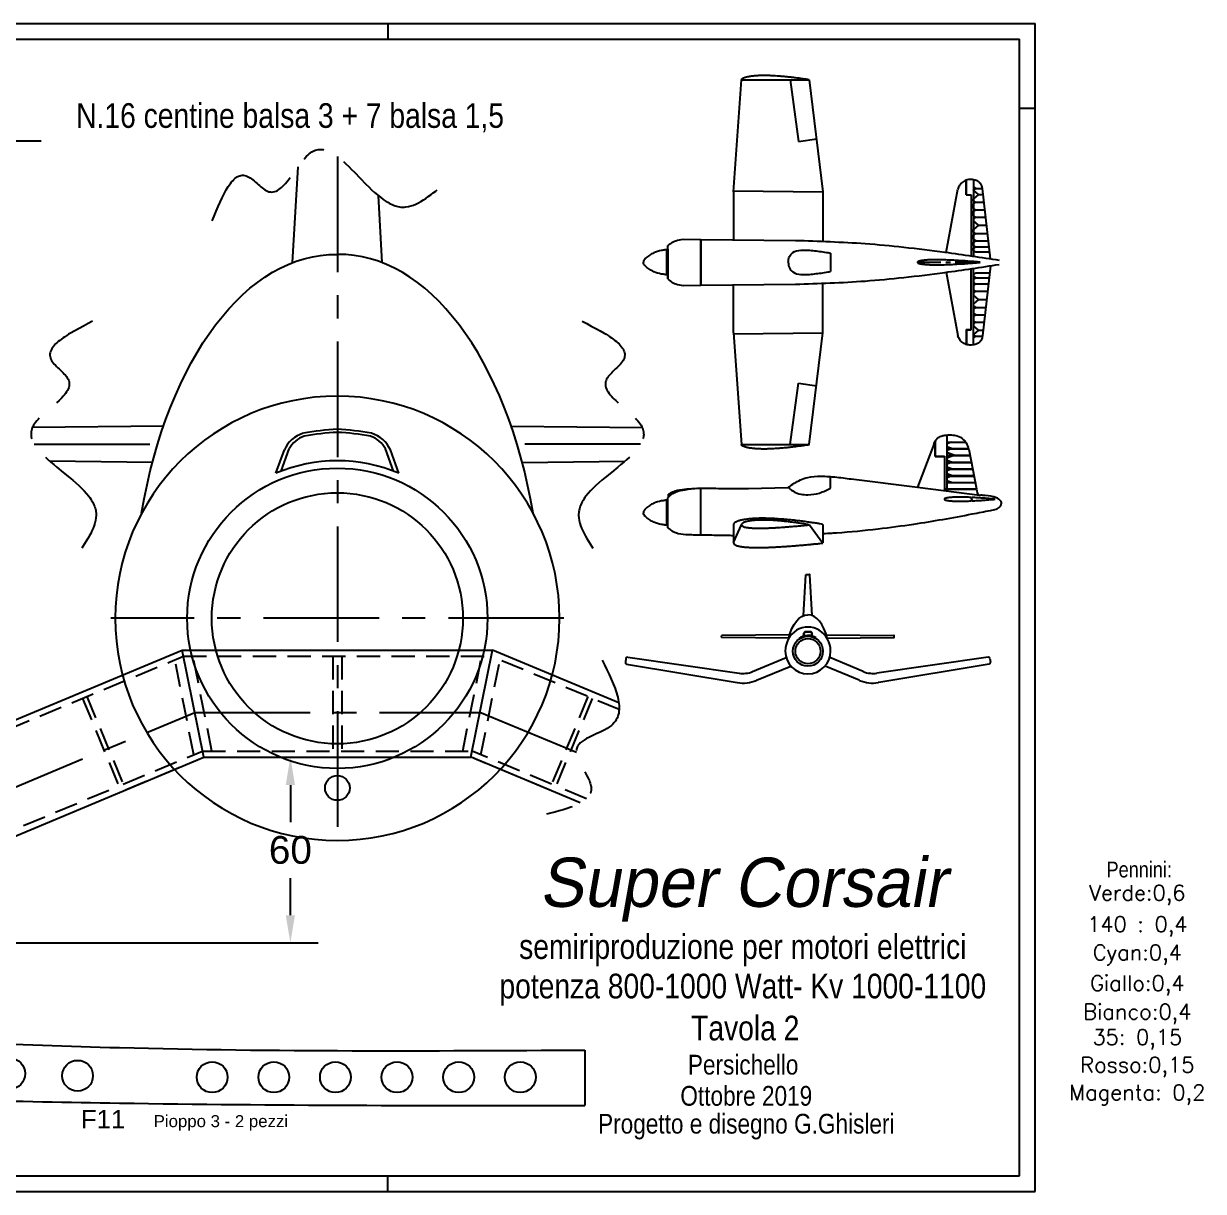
# Model space of a CAD drawing. Header units: millimetres. Extents: x 0 to 7380, y 0 to 3834.
# Drawn here: x 717.7 to 1100.6, y 962.4 to 1341.4 of the extents above; entities that cross this region are included whole.
import ezdxf
from ezdxf.enums import TextEntityAlignment as Align

# ---------------------------------------------------------------- set-up
doc = ezdxf.new("R2010")
doc.units = ezdxf.units.MM
doc.header["$LTSCALE"] = 30
doc.linetypes.add('CENTRO', pattern=[2, 1.25, -0.25, 0.25, -0.25])
doc.linetypes.add('NASCOSTA', pattern=[0.375, 0.25, -0.125])
doc.layers.get('0').update_dxf_attribs({"color": 2})
for name, color, linetype in [('1', 1, 'CENTRO'), ('2', 3, 'Continuous'), ('3', 4, 'Continuous'), ('n', 6, 'NASCOSTA'), ('quote', 140, 'Continuous')]:
    doc.layers.add(name, color=color, linetype=linetype)
doc.styles.add('1', font='ARIALN.TTF')
doc.styles.add('SIMPLEX', font='simplex.shx')
doc.styles.get("Standard").update_dxf_attribs({"font": 'arial.ttf'})
doc.styles.add('style1', font='framd.ttf', dxfattribs={"width": 0.5, "oblique": 10})
doc.dimstyles.get("Standard").update_dxf_attribs({"dimscale": 30, "dimtxt": 0.13, "dimasz": 0.18, "dimexe": 0.18, "dimexo": 0.0625, "dimgap": 0.09, "dimtad": 0, "dimtih": 1, "dimtoh": 1, "dimdec": 0, "dimzin": 0, "dimdsep": 46, "dimtxsty": 'Standard', "dimcen": 0.09, "dimadec": 0, "dimazin": 0, "dimtfac": 1, "dimtdec": 0, "dimtofl": 0, "dimtmove": 0, "dimatfit": 3, "dimfxl": 1, "dimtolj": 1, "dimtzin": 0, "dimarcsym": 0})

# ---------------------------------------------------------------- blocks, each defined once
blk = doc.blocks.new('NA08')
at = {"layer": '1'}
blk.add_line((0, 0), (100, 0), dxfattribs=at)
at = {"layer": '2'}
blk.add_lwpolyline([(100, 0, 0.002235), (93.4, 0.7, 0.004427), (90, 1, 0.00004), (80.3, 1.7, 0.001491), (80, 1.8, 0.000747), (74.3, 2.2, 0.001007), (70, 2.4, 0.001233), (65.5, 2.7, 0.001027), (60, 3, 0.001715), (55.7, 3.3, 0.001285), (50, 3.5, 0.002458), (45.3, 3.7, 0.002185), (40, 3.9, 0.003062), (34.5, 4, 0.003675), (30, 4, 0.001575), (27.2, 4, 0.001929), (25, 4, 0.002569), (22.6, 3.9, 0.002425), (20, 3.8, 0.004563), (17.8, 3.7, 0.003498), (15, 3.6, 0.004959), (12.3, 3.3, 0.006032), (10, 3.1, 0.003852), (8.8, 3, 0.00365), (7.5, 2.8, 0.007107), (6.9, 2.7, 0.002045), (5, 2.4, 0.017089), (4.4, 2.2, 0.005726), (2.5, 1.7, 0.084771), (0.4, 0.8, 0.245448), (0, 0, 0.245448), (0.4, -0.8, 0.084771), (2.5, -1.7, 0.005726), (4.4, -2.2, 0.017089), (5, -2.4, 0.002045), (6.9, -2.7, 0.007107), (7.5, -2.8, 0.00365), (8.8, -3, 0.003852), (10, -3.1, 0.006032), (12.3, -3.3, 0.004959), (15, -3.6, 0.003498), (17.8, -3.7, 0.004563), (20, -3.8, 0.002425), (22.6, -3.9, 0.002569), (25, -4, 0.001929), (27.2, -4, 0.001575), (30, -4, 0.003675), (34.5, -4, 0.003062), (40, -3.9, 0.002185), (45.3, -3.7, 0.002458), (50, -3.5, 0.001285), (55.7, -3.3, 0.001715), (60, -3, 0.001027), (65.5, -2.7, 0.001233), (70, -2.4, 0.001007), (74.3, -2.2, 0.000747), (80, -1.8, 0.001491), (80.3, -1.7, 0.00004), (90, -1, 0.004427), (93.4, -0.7, 0.002235), (100, 0)], format="xyb", dxfattribs=at)

msp = doc.modelspace()

# ---------------------------------------------------------------- linework, layer by layer
for p, q in [((804.31, 1094.31), (804.31, 1082.28)), ((804.31, 1052.06), (804.31, 1064.09)), ((611.38, 1043.06), (813.31, 1043.06))]:
    msp.add_line(p, q)
for points in [[(802.81, 1094.31), (805.81, 1094.31), (804.31, 1103.31)], [(802.81, 1052.06), (805.81, 1052.06), (804.31, 1043.06)]]:
    msp.add_solid(points)
at = {"layer": '1'}
for p, q in [((723.49, 1303.22), (444.49, 1303.22)), ((819.56, 1298.24), (819.56, 1074.89)), ((721.21, 1204.89), (761.22, 1204.89)), ((917.91, 1204.89), (877.9, 1204.89)), ((893.08, 1148.41), (746.04, 1148.41)), ((646.9, 1065.29), (773.28, 1117.9)), ((773.28, 1117.9), (865.84, 1117.9)), ((897.19, 1104.85), (865.84, 1117.9))]:
    msp.add_line(p, q, dxfattribs=at)
for points, knots in [([(778.95, 1277.41), (782.32, 1285.72), (787.25, 1297.9), (800.6, 1280.22), (813.98, 1317.41), (834.39, 1273.41), (848.81, 1284.92), (853.12, 1288.36)], [0, 0, 0, 0, 18.417211, 26.979213, 45.993314, 79.966479, 94.433858, 94.433858, 94.433858, 94.433858]), ([(740.14, 1244.81), (732.17, 1240.72), (720.48, 1234.72), (739.28, 1223), (703.42, 1206.36), (749.07, 1189.95), (738.89, 1174.56), (735.85, 1169.96)], [0, 0, 0, 0, 18.417211, 26.979213, 45.993314, 79.966479, 94.433858, 94.433858, 94.433858, 94.433858]), ([(898.98, 1244.81), (906.96, 1240.72), (918.64, 1234.72), (899.84, 1223), (935.7, 1206.36), (890.05, 1189.95), (900.23, 1174.56), (903.27, 1169.96)], [0, 0, 0, 0, 18.417211, 26.979213, 45.993314, 79.966479, 94.433858, 94.433858, 94.433858, 94.433858]), ([(905.51, 1134.84), (909.64, 1126.48), (916.38, 1112.84), (891.03, 1108.38), (908.29, 1090.22), (894.8, 1086.74), (887.37, 1084.83)], [0, 0, 0, 0, 21.373493, 34.868295, 48.602888, 65.481587, 65.481587, 65.481587, 65.481587])]:
    msp.add_open_spline(points, degree=3, knots=knots, dxfattribs=at)
at = {"layer": '2'}
for p, q in [((205.95, 1341.41), (1045.95, 1341.41)), ((835.95, 1341.41), (835.95, 1336.41)), ((1045.95, 962.43), (1045.95, 1341.41)), ((210.95, 1336.41), (1040.95, 1336.41)), ((1040.95, 967.43), (1040.95, 1336.41)), ((948.11, 1286.81), (950.65, 1323.13)), ((972.65, 1323.13), (977.11, 1286.81)), ((1040.95, 1313.97), (1045.95, 1313.97)), ((805.01, 1263.84), (806.79, 1294.91)), ((948.11, 1286.81), (948.11, 1271.27)), ((977.11, 1286.85), (977.11, 1286.77)), ((977.11, 1286.81), (977.11, 1270.53)), ((1017.08, 1267.18), (1020.89, 1287.71)), ((1031.45, 1265.09), (1028.88, 1287.85)), ((834.11, 1263.84), (832.86, 1285.58)), ((931.78, 1271.43), (937.41, 1271.38)), ((937.51, 1271.38), (968.24, 1271.07)), ((926.46, 1259.88), (926.46, 1268.03)), ((926.83, 1258.55), (926.83, 1269.35)), ((926.83, 1268.18), (926.83, 1258.59)), ((1017.08, 1260.72), (1020.89, 1240.19)), ((1031.45, 1262.81), (1028.88, 1240.05)), ((931.78, 1256.47), (937.41, 1256.53)), ((937.51, 1256.53), (968.24, 1256.83)), ((948.11, 1241.09), (948.11, 1256.63)), ((977.11, 1241.09), (977.11, 1257.38)), ((948.11, 1241.09), (950.65, 1204.77)), ((972.65, 1204.77), (977.11, 1241.09)), ((977.11, 1241.06), (977.11, 1241.13)), ((763.16, 1210.81), (720.59, 1210.3)), ((875.96, 1210.81), (918.53, 1210.3)), ((1013.18, 1205.09), (1007.79, 1190.94)), ((1013.18, 1205.09), (1007.79, 1190.94)), ((1024.43, 1203.35), (1026.96, 1190.38)), ((759.59, 1199.01), (726.23, 1199.41)), ((879.53, 1199.01), (912.89, 1199.41)), ((952.99, 1190.51), (965.76, 1190.84)), ((986.32, 1193.63), (1007.79, 1190.94)), ((926.83, 1177.81), (926.83, 1187.55)), ((927.06, 1187.76), (927.06, 1188.68)), ((945.03, 1190.54), (952.99, 1190.51)), ((1026.98, 1190.28), (1027.08, 1189.75)), ((1028.04, 1188.41), (1028.37, 1188.37)), ((926.46, 1178.61), (926.46, 1186.76)), ((951, 1179.29), (950.81, 1179.12)), ((948.14, 1179), (948.14, 1173)), ((948.14, 1173), (950.65, 1178.74)), ((972.76, 1178.75), (977.13, 1172.82)), ((977.13, 1178.89), (977.13, 1172.89)), ((980.77, 1176.13), (980.9, 1176.14)), ((970.86, 1149.3), (971.62, 1162.57)), ((971.72, 1162.66), (972.8, 1162.66)), ((973.67, 1149.3), (972.9, 1162.57)), ((944.26, 1142.29), (944.26, 1142.74)), ((966.35, 1143.1), (944.36, 1142.84)), ((966.05, 1141.93), (944.36, 1142.19)), ((978.18, 1143.1), (1000.16, 1142.84)), ((978.48, 1141.93), (1000.16, 1142.19)), ((1000.26, 1142.29), (1000.26, 1142.74)), ((639.14, 1083.92), (769.25, 1138.08)), ((769.25, 1138.08), (869.87, 1138.08)), ((910.88, 1121.01), (869.87, 1138.08)), ((913.21, 1135.37), (913.02, 1134.14)), ((913.43, 1133.56), (949.25, 1127.56)), ((913.78, 1135.79), (949.9, 1130.6)), ((954.32, 1131.11), (965.21, 1135.65)), ((990.21, 1131.11), (979.31, 1135.65)), ((1030.75, 1135.79), (994.62, 1130.6)), ((1031.1, 1133.56), (995.27, 1127.56)), ((1031.31, 1135.37), (1031.51, 1134.14)), ((952.12, 1130.56), (952.14, 1130.56)), ((955.62, 1128.32), (966.7, 1132.93)), ((988.91, 1128.32), (977.83, 1132.93)), ((992.4, 1130.56), (992.38, 1130.56)), ((949.25, 1127.56), (949.43, 1127.53)), ((955.48, 1128.24), (955.62, 1128.32)), ((989.04, 1128.24), (988.91, 1128.32)), ((995.27, 1127.56), (995.1, 1127.53)), ((652.55, 1051.6), (776.2, 1103.31)), ((776.2, 1103.31), (862.92, 1103.31)), ((898.4, 1088.48), (862.93, 1103.31)), ((210.95, 967.43), (1040.95, 967.43)), ((835.95, 962.43), (835.95, 967.43)), ((205.95, 962.43), (1045.95, 962.43))]:
    msp.add_line(p, q, dxfattribs=at)
for points in [[(972.65, 1323.18, 0.000033), (971.7, 1323.33, 0.000816), (971.65, 1323.33, 0.00288), (970.68, 1323.48, 0.002044), (969.3, 1323.67, 0.002678), (968.24, 1323.81, 0.002214), (966.95, 1323.96, 0.002633), (965.84, 1324.08, 0.002318), (964.59, 1324.21, 0.003302), (963.57, 1324.29, 0.002497), (962.23, 1324.4, 0.004415), (961.11, 1324.47, 0.003966), (959.87, 1324.52, 0.005984), (958.57, 1324.56, 0.007277), (957.5, 1324.56, 0.00312), (956.83, 1324.54, 0.004146), (956.32, 1324.52, 0.004387), (955.75, 1324.49, 0.004037), (955.14, 1324.45, 0.006955), (954.6, 1324.4, 0.005955), (953.97, 1324.32, 0.008721), (953.33, 1324.23, 0.010304), (952.8, 1324.13, 0.005717), (952.5, 1324.07, 0.005901), (952.22, 1324, 0.010251), (951.98, 1323.93, 0.007575), (951.65, 1323.82, 0.019912), (951.43, 1323.74, 0.012797), (951.09, 1323.58, 0.028422), (951.03, 1323.55, 0.011621), (950.83, 1323.42, 0.105656), (950.68, 1323.25, 0.148129), (950.65, 1323.14, 0.014991), (950.65, 1323.13, 0.104517)], [(972.65, 1204.73, -0.000033), (971.7, 1204.58, -0.000816), (971.65, 1204.57, -0.00288), (970.68, 1204.42, -0.002044), (969.3, 1204.23, -0.002678), (968.24, 1204.1, -0.002214), (966.95, 1203.94, -0.002633), (965.84, 1203.82, -0.002318), (964.59, 1203.7, -0.003302), (963.57, 1203.61, -0.002497), (962.23, 1203.51, -0.004415), (961.11, 1203.44, -0.003966), (959.87, 1203.38, -0.005984), (958.57, 1203.35, -0.007277), (957.5, 1203.35, -0.00312), (956.83, 1203.36, -0.004146), (956.32, 1203.38, -0.004387), (955.75, 1203.41, -0.004037), (955.14, 1203.45, -0.006955), (954.6, 1203.5, -0.005955), (953.97, 1203.58, -0.008721), (953.33, 1203.67, -0.010304), (952.8, 1203.77, -0.005717), (952.5, 1203.84, -0.005901), (952.22, 1203.91, -0.010251), (951.98, 1203.98, -0.007575), (951.65, 1204.08, -0.019912), (951.43, 1204.16, -0.012797), (951.09, 1204.32, -0.028422), (951.03, 1204.36, -0.011621), (950.83, 1204.48, -0.105656), (950.68, 1204.66, -0.148129), (950.65, 1204.76, -0.014991), (950.65, 1204.77, -0.104517)], [(950.87, 1178.39, 0.077751), (951.71, 1178.04, 0.006808), (952.03, 1177.96, 0.009692), (952.26, 1177.92, 0.004979), (952.54, 1177.87, 0.005242), (952.81, 1177.83, 0.008353), (953.33, 1177.77, 0.007483), (953.91, 1177.73, 0.004332), (954.52, 1177.69, 0.005367), (955.01, 1177.67, 0.002554), (955.62, 1177.66, 0.003275), (956.1, 1177.65, 0.002361), (956.59, 1177.65, 0.001936), (957.19, 1177.65, 0.003781), (958.19, 1177.67, 0.003201), (959.37, 1177.71, 0.002302), (960.56, 1177.76, 0.002685), (961.57, 1177.82, 0.001402), (962.83, 1177.89, 0.001898), (963.76, 1177.96, 0.000971), (965, 1178.05, 0.001254), (965.96, 1178.13, 0.000832), (967.2, 1178.23, 0.001081), (968.16, 1178.31, 0.000819), (969.47, 1178.43, 0.001203), (970.37, 1178.52, 0.000375), (970.39, 1178.52, 0.000016), (972.76, 1178.75, 0.000006)], [(948.14, 1173, 0.073663), (948.13, 1172.86, 0.145895), (948.23, 1172.59, 0.104517), (948.52, 1172.33, 0.011202), (948.78, 1172.18, 0.028124), (948.89, 1172.13, 0.012161), (949.34, 1171.98, 0.019309), (949.63, 1171.89, 0.006808), (950.05, 1171.8, 0.009692), (950.36, 1171.74, 0.004979), (950.73, 1171.68, 0.005242), (951.08, 1171.63, 0.008353), (951.77, 1171.55, 0.007483), (952.53, 1171.48, 0.004332), (953.33, 1171.44, 0.005367), (953.97, 1171.41, 0.002554), (954.78, 1171.39, 0.003275), (955.41, 1171.38, 0.002361), (956.06, 1171.38, 0.001936), (956.85, 1171.39, 0.003781), (958.17, 1171.41, 0.003201), (959.73, 1171.46, 0.002302), (961.29, 1171.53, 0.002685), (962.62, 1171.6, 0.001402), (964.29, 1171.71, 0.001898), (965.52, 1171.79, 0.000971), (967.15, 1171.91, 0.001254), (968.41, 1172.01, 0.000832), (970.05, 1172.15, 0.001081), (971.31, 1172.26, 0.000819), (973.04, 1172.41, 0.001203), (974.22, 1172.53, 0.000375), (974.25, 1172.53, 0.000007), (975.67, 1172.67, 0.001175), (976.16, 1172.72, 0.000592), (977.13, 1172.82)]]:
    msp.add_lwpolyline(points, format="xyb", dxfattribs=at)
for centre, radius, start, end in [((819.56, 1148.41), 72.09, 90, 270), ((819.56, 1148.41), 72.09, 270, 90), ((1021.49, 1202.78), 3, 11.023, 21.6632), ((1028.17, 1189.4), 1, 191.023, 262.8698), ((951.11, 1178.78), 0.46, 131.3539, 238.56), ((971.72, 1162.56), 0.1, 90, 176.7164), ((972.8, 1162.56), 0.1, 3.2836, 90), ((944.36, 1142.74), 0.1, 90.6847, 180), ((944.36, 1142.29), 0.1, 180, 269.3153), ((1000.16, 1142.74), 0.1, 0, 89.3153), ((1000.16, 1142.29), 0.1, 270.6847, 0), ((972.26, 1137.74), 7.35, 180, 0), ((913.51, 1134.06), 0.5, 171.0281, 260.4873), ((913.71, 1135.29), 0.5, 81.8189, 171.0281), ((1030.82, 1135.29), 0.5, 8.9719, 98.1811), ((1031.01, 1134.06), 0.5, 279.5127, 8.9719), ((951.15, 1138.66), 8.16, 261.189, 276.8402), ((951.24, 1138.67), 8.16, 276.3636, 292.1757), ((993.29, 1138.67), 8.16, 247.8243, 263.6364), ((993.37, 1138.66), 8.16, 263.1598, 278.811), ((951.15, 1138.66), 11.26, 261.189, 276.8402), ((951.24, 1138.67), 11.26, 276.3636, 292.1757), ((993.29, 1138.67), 11.26, 247.8243, 263.6364), ((993.37, 1138.66), 11.26, 263.1598, 278.811)]:
    msp.add_arc(centre, radius, start, end, dxfattribs=at)
at = {"layer": '2', "extrusion": (0, 0, -1)}
for centre, major_axis, start_param in [((818.81, 1148.41), (0, 118.08), 5.005452), ((972.19, 1137.74), (0, 11.81), 5.077959)]:
    msp.add_ellipse(centre, major_axis=major_axis, ratio=0.555175, start_param=start_param, end_param=6.294599, dxfattribs=at)
at = {"layer": '2'}
for centre, major_axis, ratio, start_param, end_param in [((820.31, 1148.41), (0, 118.08), 0.555175, 5.005452, 6.294599), ((972.34, 1137.74), (0, 11.81), 0.555175, 5.077959, 6.294599), ((972.26, 1137.74), (0, 7.85), 0.93703, 4.712389, 7.853982)]:
    msp.add_ellipse(centre, major_axis=major_axis, ratio=ratio, start_param=start_param, end_param=end_param, dxfattribs=at)
for points, knots in [([(1025.19, 1290.82), (1025.14, 1290.82), (1024.61, 1290.83), (1023.54, 1290.7), (1022.32, 1289.94), (1021.34, 1288.95), (1021.05, 1288.14), (1020.89, 1287.71)], [51.52129, 51.52129, 51.52129, 51.52129, 53.10905, 67.509494, 83.140369, 95.231432, 108.665486, 108.665486, 108.665486, 108.665486]), ([(1028.88, 1287.9), (1028.8, 1288.28), (1028.67, 1288.97), (1028.1, 1289.68), (1027.35, 1290.38), (1026.34, 1290.71), (1025.53, 1290.8), (1025.24, 1290.82)], [0, 0, 0, 0, 11.491589, 20.511254, 26.706525, 42.374873, 51.02067, 51.02067, 51.02067, 51.02067]), ([(926.83, 1269.35), (927.13, 1269.61), (927.89, 1270.28), (929.54, 1271.12), (930.96, 1271.35), (931.78, 1271.43)], [0, 0, 0, 0, 11.740564, 30.320937, 54.706564, 54.706564, 54.706564, 54.706564]), ([(968.24, 1271.07), (975.76, 1270.82), (987.49, 1270.43), (1003.64, 1268.92), (1018.16, 1267.1), (1028.46, 1265.56), (1034.34, 1264.64)], [0, 0, 0, 0, 225.689961, 352.087188, 486.2435, 664.714477, 664.714477, 664.714477, 664.714477]), ([(926.46, 1268.03), (926.26, 1268), (926.06, 1267.97), (925.86, 1267.94), (925.86, 1267.94), (925.86, 1267.94), (925.86, 1267.94), (925.46, 1267.89), (924.21, 1267.7), (922.61, 1267.26), (920.81, 1266.29), (919.88, 1265.58), (919.1, 1264.79), (918.86, 1264.14), (918.86, 1263.99), (918.86, 1263.95)], [-3.743697, -3.743697, -3.743697, -3.743697, 2.313029, 2.313029, 2.313029, 2.314144, 2.314144, 2.314144, 14.440064, 40.381472, 54.771427, 70.07104, 79.857215, 85.066581, 86.839525, 86.839525, 86.839525, 86.839525]), ([(926.46, 1259.88), (926.26, 1259.91), (926.06, 1259.93), (925.86, 1259.96), (925.86, 1259.96), (925.86, 1259.96), (925.86, 1259.96), (925.46, 1260.02), (924.21, 1260.2), (922.61, 1260.65), (920.81, 1261.62), (919.88, 1262.32), (919.1, 1263.11), (918.86, 1263.77), (918.86, 1263.91), (918.86, 1263.95)], [-3.743697, -3.743697, -3.743697, -3.743697, 2.313029, 2.313029, 2.313029, 2.314144, 2.314144, 2.314144, 14.440064, 40.381472, 54.771427, 70.07104, 79.857215, 85.066581, 86.839525, 86.839525, 86.839525, 86.839525]), ([(968.24, 1256.83), (975.76, 1257.08), (987.49, 1257.48), (1003.64, 1258.99), (1018.16, 1260.8), (1028.46, 1262.35), (1034.34, 1263.26)], [0, 0, 0, 0, 225.689961, 352.087188, 486.2435, 664.714477, 664.714477, 664.714477, 664.714477]), ([(926.83, 1258.55), (927.13, 1258.29), (927.89, 1257.62), (929.54, 1256.78), (930.96, 1256.55), (931.78, 1256.47)], [0, 0, 0, 0, 11.740564, 30.320937, 54.706564, 54.706564, 54.706564, 54.706564]), ([(1025.19, 1237.09), (1025.14, 1237.08), (1024.61, 1237.07), (1023.54, 1237.21), (1022.32, 1237.96), (1021.34, 1238.96), (1021.05, 1239.77), (1020.89, 1240.19)], [51.52129, 51.52129, 51.52129, 51.52129, 53.10905, 67.509494, 83.140369, 95.231432, 108.665486, 108.665486, 108.665486, 108.665486]), ([(1028.88, 1240), (1028.8, 1239.62), (1028.67, 1238.94), (1028.1, 1238.22), (1027.35, 1237.52), (1026.34, 1237.2), (1025.53, 1237.1), (1025.24, 1237.09)], [0, 0, 0, 0, 11.491589, 20.511254, 26.706525, 42.374873, 51.02067, 51.02067, 51.02067, 51.02067]), ([(1013.67, 1206.07), (1013.85, 1206.35), (1014.38, 1206.96), (1015.42, 1207.61), (1016.98, 1207.92), (1018.74, 1207.96), (1020.88, 1207.77), (1022.4, 1206.82), (1023.6, 1205.5), (1024.01, 1204.55), (1024.27, 1203.88)], [10.927822, 10.927822, 10.927822, 10.927822, 21.095945, 34.65951, 46.85578, 68.174074, 87.581283, 110.364351, 119.75719, 141.011726, 141.011726, 141.011726, 141.011726]), ([(965.88, 1190.84), (966.53, 1191.34), (967.8, 1192.3), (969.81, 1193.36), (972.69, 1194.48), (975.86, 1194.53), (978.79, 1194.48), (982.11, 1194.19), (984.54, 1193.87), (986.32, 1193.63)], [0, 0, 0, 0, 24.073496, 47.126195, 72.441968, 114.640028, 140.930381, 160.575174, 214.414401, 214.414401, 214.414401, 214.414401]), ([(927.06, 1188.68), (927.33, 1188.87), (928.09, 1189.43), (929.46, 1189.86), (931.4, 1190.26), (934.01, 1190.53), (936.16, 1190.62), (937.41, 1190.64)], [0, 0, 0, 0, 9.799336, 28.381968, 42.289546, 69.210561, 106.866428, 106.866428, 106.866428, 106.866428]), ([(1035.04, 1185.69), (1035.05, 1185.79), (1035.03, 1186.09), (1034.56, 1186.85), (1032.9, 1188.08), (1030.54, 1188.09), (1028.83, 1188.33), (1028.37, 1188.37)], [22.113602, 22.113602, 22.113602, 22.113602, 25.394028, 31.154825, 47.82234, 85.192001, 98.830594, 98.830594, 98.830594, 98.830594]), ([(926.46, 1186.76), (926.26, 1186.73), (926.06, 1186.7), (925.86, 1186.67), (925.86, 1186.67), (925.86, 1186.67), (925.86, 1186.67), (925.46, 1186.62), (924.21, 1186.44), (922.61, 1185.99), (920.81, 1185.02), (919.88, 1184.31), (919.1, 1183.52), (918.86, 1182.87), (918.86, 1182.72), (918.86, 1182.68)], [-3.743697, -3.743697, -3.743697, -3.743697, 2.313029, 2.313029, 2.313029, 2.314144, 2.314144, 2.314144, 14.440064, 40.381472, 54.771427, 70.07104, 79.857215, 85.066581, 86.839525, 86.839525, 86.839525, 86.839525]), ([(980.9, 1176.14), (981.12, 1176.16), (985.84, 1176.47), (994.42, 1177.33), (1009.09, 1179.25), (1021.24, 1181.42), (1029.53, 1183.06), (1031.54, 1183.45)], [377.181906, 377.181906, 377.181906, 377.181906, 384.010044, 518.988767, 635.738099, 827.8654, 889.211836, 889.211836, 889.211836, 889.211836]), ([(1031.54, 1183.45), (1032.13, 1183.55), (1032.87, 1183.68), (1033.79, 1183.98), (1034.29, 1184.31), (1034.69, 1184.75), (1034.95, 1185.22), (1035.01, 1185.52), (1035.04, 1185.69)], [0, 0, 0, 0, 1.804076, 2.234108, 2.896277, 3.572197, 4.002835, 4.493086, 4.493086, 4.493086, 4.493086]), ([(926.46, 1178.61), (926.26, 1178.64), (926.06, 1178.66), (925.86, 1178.69), (925.86, 1178.69), (925.86, 1178.69), (925.86, 1178.69), (925.46, 1178.75), (924.21, 1178.93), (922.61, 1179.38), (920.81, 1180.35), (919.88, 1181.05), (919.1, 1181.85), (918.86, 1182.5), (918.86, 1182.64), (918.86, 1182.68)], [-3.743697, -3.743697, -3.743697, -3.743697, 2.313029, 2.313029, 2.313029, 2.314144, 2.314144, 2.314144, 14.440064, 40.381472, 54.771427, 70.07104, 79.857215, 85.066581, 86.839525, 86.839525, 86.839525, 86.839525]), ([(926.83, 1177.81), (927.13, 1177.55), (927.89, 1176.88), (929.8, 1175.91), (933.14, 1175.58), (935.82, 1175.5), (937.41, 1175.48)], [0, 0, 0, 0, 11.740564, 30.320937, 63.166437, 111.080049, 111.080049, 111.080049, 111.080049])]:
    msp.add_open_spline(points, degree=3, knots=knots, dxfattribs=at)
for points in [[(1013.18, 1205.09), (1013.3, 1205.37), (1013.42, 1205.65), (1013.57, 1205.91)], [(937.51, 1190.64), (937.61, 1190.64), (937.71, 1190.64), (937.81, 1190.65)], [(937.91, 1190.65), (940.29, 1190.68), (942.66, 1190.61), (945.03, 1190.54)], [(937.51, 1175.47), (939.41, 1175.45), (941.3, 1175.46), (943.2, 1175.43)], [(943.2, 1175.43), (944.83, 1175.4), (946.47, 1175.35), (948.11, 1175.33)], [(977.13, 1175.93), (978.1, 1175.97), (979.07, 1176.03), (980.03, 1176.09)], [(980.16, 1176.09), (980.36, 1176.11), (980.56, 1176.12), (980.77, 1176.13)]]:
    msp.add_open_spline(points, degree=3, dxfattribs=at)
at = {"layer": '3'}
for p, q in [((950.65, 1323.13), (972.65, 1323.13)), ((966.54, 1323.13), (969.23, 1303.2)), ((969.23, 1303.2), (975.14, 1303.99)), ((1023.62, 1285.79), (1023.62, 1290.61)), ((1023.72, 1285.89), (1023.72, 1290.61)), ((1025.99, 1290.73), (1025.99, 1265.91)), ((1025.99, 1290.73), (1025.99, 1265.91)), ((948.11, 1287.18), (977.11, 1286.81)), ((1025.99, 1288.41), (1026.71, 1287.94)), ((1025.99, 1287.48), (1026.71, 1287.94)), ((1025.99, 1287.38), (1025.99, 1287.48)), ((1027.55, 1285.98), (1025.99, 1287.38)), ((1026.71, 1287.94), (1028.87, 1287.94)), ((1028.88, 1287.9), (1028.88, 1287.85)), ((1023.62, 1285.79), (1025.19, 1285.79)), ((1023.72, 1285.89), (1025.24, 1285.89)), ((1025.19, 1285.79), (1025.19, 1266.03)), ((1025.24, 1285.89), (1025.24, 1266.02)), ((1027.55, 1285.98), (1025.99, 1284.58)), ((1025.99, 1283.9), (1025.99, 1284.58)), ((1025.99, 1283.9), (1026.71, 1283.44)), ((1025.99, 1282.97), (1026.71, 1283.44)), ((1025.99, 1281.42), (1025.99, 1282.97)), ((1026.71, 1283.44), (1029.38, 1283.44)), ((1027.55, 1285.98), (1029.09, 1285.98)), ((1025.99, 1281.42), (1026.71, 1280.96)), ((1025.99, 1280.49), (1026.71, 1280.96)), ((1025.99, 1279.04), (1025.99, 1280.49)), ((1025.99, 1279.04), (1026.71, 1278.57)), ((1026.71, 1280.96), (1029.66, 1280.96)), ((1025.99, 1278.11), (1026.71, 1278.57)), ((1025.99, 1278.11), (1025.99, 1277.43)), ((1027.55, 1276.02), (1025.99, 1277.43)), ((1027.55, 1276.02), (1025.99, 1274.62)), ((1026.71, 1278.57), (1029.93, 1278.57)), ((1027.55, 1276.02), (1030.22, 1276.02)), ((937.41, 1271.38), (937.41, 1256.53)), ((937.51, 1271.38), (937.51, 1256.53)), ((1025.99, 1273.77), (1025.99, 1274.62)), ((1025.99, 1273.77), (1026.71, 1273.3)), ((1025.99, 1272.84), (1026.71, 1273.3)), ((1025.99, 1271.43), (1025.99, 1272.84)), ((1025.99, 1271.43), (1026.71, 1270.96)), ((1026.71, 1273.3), (1030.53, 1273.3)), ((1025.99, 1270.5), (1026.71, 1270.96)), ((1025.99, 1269.42), (1025.99, 1270.5)), ((1025.99, 1269.42), (1026.71, 1268.95)), ((1025.99, 1268.49), (1026.71, 1268.95)), ((1025.99, 1267.8), (1025.99, 1268.49)), ((1025.99, 1267.8), (1026.71, 1267.34)), ((1026.71, 1270.96), (1030.79, 1270.96)), ((1026.71, 1268.95), (1031.02, 1268.95)), ((1026.71, 1267.34), (1031.2, 1267.34)), ((979.62, 1266.92), (979.62, 1260.98)), ((1025.19, 1242.11), (1025.19, 1261.87)), ((1025.24, 1242.01), (1025.24, 1261.88)), ((1025.99, 1237.17), (1025.99, 1261.99)), ((1025.99, 1237.17), (1025.99, 1261.99)), ((1025.99, 1260.1), (1026.71, 1260.57)), ((1025.99, 1260.1), (1025.99, 1259.41)), ((1026.71, 1260.57), (1031.2, 1260.57)), ((1025.99, 1259.41), (1026.71, 1258.95)), ((1025.99, 1258.48), (1026.71, 1258.95)), ((1025.99, 1258.48), (1025.99, 1257.41)), ((1025.99, 1257.41), (1026.71, 1256.94)), ((1025.99, 1256.48), (1026.71, 1256.94)), ((1025.99, 1256.48), (1025.99, 1255.06)), ((1026.71, 1258.95), (1031.02, 1258.95)), ((1026.71, 1256.94), (1030.79, 1256.94)), ((1025.99, 1255.06), (1026.71, 1254.6)), ((1025.99, 1254.13), (1026.71, 1254.6)), ((1025.99, 1254.13), (1025.99, 1253.28)), ((1027.55, 1251.88), (1025.99, 1253.28)), ((1027.55, 1251.88), (1025.99, 1250.47)), ((1026.71, 1254.6), (1030.53, 1254.6)), ((1027.55, 1251.88), (1030.22, 1251.88)), ((1025.99, 1249.8), (1025.99, 1250.47)), ((1025.99, 1249.8), (1026.71, 1249.33)), ((1025.99, 1248.87), (1026.71, 1249.33)), ((1025.99, 1248.87), (1025.99, 1247.41)), ((1026.71, 1249.33), (1029.93, 1249.33)), ((1025.99, 1247.41), (1026.71, 1246.95)), ((1025.99, 1246.48), (1026.71, 1246.95)), ((1025.99, 1246.48), (1025.99, 1244.93)), ((1025.99, 1244.93), (1026.71, 1244.47)), ((1025.99, 1244), (1026.71, 1244.47)), ((1026.71, 1246.95), (1029.66, 1246.95)), ((1026.71, 1244.47), (1029.38, 1244.47)), ((948.11, 1240.72), (977.11, 1241.09)), ((1023.62, 1242.11), (1025.19, 1242.11)), ((1023.62, 1242.11), (1023.62, 1237.29)), ((1023.72, 1242.01), (1025.24, 1242.01)), ((1023.72, 1242.01), (1023.72, 1237.29)), ((1025.99, 1244), (1025.99, 1243.33)), ((1027.55, 1241.92), (1025.99, 1243.33)), ((1027.55, 1241.92), (1025.99, 1240.52)), ((1025.99, 1240.52), (1025.99, 1240.42)), ((1025.99, 1240.42), (1026.71, 1239.96)), ((1027.55, 1241.92), (1029.09, 1241.92)), ((1025.99, 1239.5), (1026.71, 1239.96)), ((1026.71, 1239.96), (1028.87, 1239.96)), ((1028.88, 1240), (1028.88, 1240.05)), ((966.54, 1204.77), (969.23, 1224.71)), ((969.23, 1224.71), (975.14, 1223.91)), ((1013.67, 1201.01), (1013.67, 1206.07)), ((1017.32, 1207.9), (1017.32, 1190.38)), ((799.56, 1195.47), (802.37, 1203.04)), ((801.32, 1196.18), (803.92, 1203.4)), ((837.8, 1196.18), (835.2, 1203.4)), ((839.56, 1195.47), (836.75, 1203.04)), ((950.65, 1204.77), (972.65, 1204.77)), ((1013.57, 1200.91), (1013.57, 1205.91)), ((1017.32, 1205.61), (1023.43, 1205.61)), ((1018.82, 1205.61), (1017.32, 1205.06)), ((1018.82, 1203.56), (1017.32, 1204.1)), ((1017.32, 1203.56), (1024.38, 1203.56)), ((1017.32, 1203.41), (1024.42, 1203.41)), ((1018.82, 1203.41), (1017.32, 1202.86)), ((1019.57, 1201.36), (1017.32, 1202.18)), ((1013.57, 1200.91), (1016.52, 1200.91)), ((1013.67, 1201.01), (1016.62, 1201.01)), ((1016.52, 1200.91), (1016.52, 1189.85)), ((1016.62, 1201.01), (1016.62, 1190.38)), ((1017.32, 1201.36), (1024.82, 1201.36)), ((1017.32, 1201.21), (1024.85, 1201.21)), ((1019.57, 1201.21), (1017.32, 1200.39)), ((1018.82, 1199.13), (1017.32, 1199.67)), ((1017.32, 1199.13), (1025.25, 1199.13)), ((1017.32, 1198.98), (1025.28, 1198.98)), ((1018.82, 1198.98), (1017.32, 1198.43)), ((1018.82, 1196.93), (1017.32, 1197.47)), ((1017.32, 1196.93), (1025.68, 1196.93)), ((1017.32, 1196.78), (1025.71, 1196.78)), ((1018.82, 1196.78), (1017.32, 1196.23)), ((1018.82, 1194.73), (1017.32, 1195.27)), ((1017.32, 1194.73), (1026.11, 1194.73)), ((1017.32, 1194.58), (1026.14, 1194.58)), ((1018.82, 1194.58), (1017.32, 1194.03)), ((937.41, 1190.64), (937.41, 1175.48)), ((965.88, 1190.84), (966.24, 1190.55)), ((979.62, 1190.65), (979.62, 1194.4)), ((1007.79, 1190.94), (1028.04, 1188.41)), ((1018.82, 1192.53), (1017.32, 1193.07)), ((1017.32, 1192.53), (1026.54, 1192.53)), ((1016.52, 1190.28), (1026.98, 1190.28)), ((1016.62, 1190.38), (1026.96, 1190.38)), ((1025.29, 1187.63), (1025.29, 1186.52)), ((1025.29, 1187.63), (1025.29, 1186.52)), ((1025.34, 1187.08), (1025.55, 1187.62)), ((1025.34, 1187.08), (1025.55, 1186.53)), ((1027.08, 1189.75), (1027.32, 1188.5)), ((948.21, 1179.15), (948.21, 1179.16)), ((977.13, 1178.89), (977.13, 1178.82)), ((970.78, 1142.63), (970.88, 1143.59)), ((970.93, 1142.63), (971.03, 1143.63)), ((973.6, 1142.63), (973.49, 1143.63)), ((973.75, 1142.63), (973.64, 1143.59)), ((776.2, 1103.31), (769.25, 1138.08)), ((862.92, 1103.31), (869.87, 1138.08)), ((899.88, 1008.29), (899.88, 990.29))]:
    msp.add_line(p, q, dxfattribs=at)
for points in [[(1025.29, 1187.63, 0.000718), (1024.77, 1187.66, 0.002458), (1023.99, 1187.69, 0.002185), (1023.12, 1187.71, 0.003062), (1022.22, 1187.73, 0.003675), (1021.47, 1187.74, 0.001575), (1021.01, 1187.73, 0.001929), (1020.64, 1187.73, 0.002569), (1020.24, 1187.72, 0.002425), (1019.82, 1187.71, 0.004563), (1019.46, 1187.69, 0.003498), (1018.99, 1187.66, 0.004959), (1018.54, 1187.63, 0.006032), (1018.17, 1187.59, 0.003852), (1017.97, 1187.57, 0.00365), (1017.76, 1187.54, 0.007107), (1017.66, 1187.52, 0.002045), (1017.34, 1187.47, 0.017089), (1017.24, 1187.44, 0.005726), (1016.93, 1187.36, 0.084771), (1016.58, 1187.2, 0.245448), (1016.52, 1187.08, 0.245448), (1016.58, 1186.95, 0.084771), (1016.93, 1186.79, 0.005726), (1017.24, 1186.71, 0.017089), (1017.34, 1186.69, 0.002045), (1017.66, 1186.63, 0.007107), (1017.76, 1186.61, 0.00365), (1017.97, 1186.59, 0.003852), (1018.17, 1186.56, 0.006032), (1018.54, 1186.52, 0.004959), (1018.99, 1186.49, 0.003498), (1019.46, 1186.46, 0.004563), (1019.82, 1186.44, 0.002425), (1020.24, 1186.43, 0.002569), (1020.64, 1186.42, 0.001929), (1021.01, 1186.42, 0.001575), (1021.47, 1186.42, 0.003675), (1022.22, 1186.42, 0.003062), (1023.12, 1186.44, 0.002185), (1023.99, 1186.46, 0.002458), (1024.77, 1186.49, 0.000718), (1025.29, 1186.52, 0.001715)], [(1033.02, 1187.08, 0.002235), (1031.92, 1187.19, 0.004427), (1031.37, 1187.24, 0.00004), (1029.76, 1187.36, 0.001491), (1029.72, 1187.36, 0.000747), (1028.77, 1187.43, 0.001007), (1028.07, 1187.48, 0.001233), (1027.32, 1187.53, 0.001027), (1026.42, 1187.58, 0.001715), (1025.71, 1187.61, 0.000225), (1025.55, 1187.62, 0.002458)], [(1025.55, 1186.53, 0.000225), (1025.71, 1186.54, 0.001715), (1026.42, 1186.57, 0.001027), (1027.32, 1186.63, 0.001233), (1028.07, 1186.67, 0.001007), (1028.77, 1186.72, 0.000747), (1029.72, 1186.79, 0.001491), (1029.76, 1186.79, 0.00004), (1031.37, 1186.92, 0.004427), (1031.92, 1186.96, 0.002235), (1033.02, 1187.07)], [(977.13, 1178.89, 0.001335), (976.17, 1179.06, 0.002632), (975.69, 1179.14, 0.000039), (974.31, 1179.35, 0.000816), (974.24, 1179.36, 0.00288), (973.04, 1179.54, 0.002044), (971.35, 1179.78, 0.002678), (970.04, 1179.95, 0.002214), (968.45, 1180.14, 0.002633), (967.09, 1180.28, 0.002318), (965.55, 1180.44, 0.003302), (964.3, 1180.55, 0.002497), (962.64, 1180.67, 0.004415), (961.26, 1180.76, 0.003966), (959.73, 1180.83, 0.005984), (958.13, 1180.87, 0.007277), (956.81, 1180.87, 0.00312), (955.98, 1180.85, 0.004146), (955.35, 1180.83, 0.004387), (954.65, 1180.79, 0.004037), (953.89, 1180.74, 0.006955), (953.22, 1180.68, 0.005955), (952.43, 1180.58, 0.008721), (951.64, 1180.46, 0.010304), (950.98, 1180.34, 0.005717), (950.61, 1180.26, 0.005901), (950.26, 1180.17, 0.010251), (949.95, 1180.09, 0.007575), (949.54, 1179.95, 0.019912), (949.25, 1179.85, 0.012797), (948.82, 1179.65, 0.028422), (948.71, 1179.59, 0.011621), (948.47, 1179.42, 0.105656), (948.2, 1179.13, 0.148129), (948.13, 1178.86, 0.046501), (948.14, 1178.76, 0.104517)], [(972.76, 1178.78, 0.000086), (970.43, 1179.15, 0.000816), (970.38, 1179.15, 0.00288), (969.47, 1179.29, 0.002044), (968.19, 1179.47, 0.002678), (967.19, 1179.59, 0.002214), (965.99, 1179.74, 0.002633), (964.96, 1179.85, 0.002318), (963.79, 1179.97, 0.003302), (962.84, 1180.05, 0.002497), (961.58, 1180.15, 0.004415), (960.54, 1180.21, 0.003966), (959.37, 1180.26, 0.005984), (958.16, 1180.29, 0.007277), (957.16, 1180.29, 0.00312), (956.53, 1180.28, 0.004146), (956.05, 1180.26, 0.004387), (955.52, 1180.23, 0.004037), (954.94, 1180.19, 0.006955), (954.43, 1180.15, 0.005955), (953.84, 1180.08, 0.008721), (953.24, 1179.99, 0.010304), (952.74, 1179.89, 0.005717), (952.46, 1179.83, 0.005901), (952.19, 1179.77, 0.010251), (951.95, 1179.7, 0.007575), (951.64, 1179.6, 0.061427), (951, 1179.29, 0.002562)]]:
    msp.add_lwpolyline(points, format="xyb", dxfattribs=at)
for centre, radius in [((819.56, 1148.41), 48.72), ((819.56, 1148.41), 40.74), ((972.26, 1137.74), 4.87), ((972.26, 1137.74), 4.07), ((819.56, 1093.35), 4), ((713.27, 1000.64), 5), ((735.26, 999.96), 5), ((778.93, 999.49), 5), ((798.93, 999.49), 5), ((818.93, 999.49), 5), ((838.93, 999.49), 5), ((858.93, 999.49), 5), ((878.93, 999.49), 5)]:
    msp.add_circle(centre, radius, dxfattribs=at)
for centre, radius, start, end in [((811.16, 1199.27), 9.57, 106.028, 156.7677), ((811.48, 1199.33), 8.59, 108.0612, 151.772), ((822.95, 1133.11), 76.72, 92.5326, 100.8397), ((823.01, 1132.9), 75.94, 92.6034, 100.7676), ((816.17, 1133.11), 76.72, 79.1603, 87.4674), ((816.11, 1132.9), 75.94, 79.2324, 87.3966), ((827.64, 1199.33), 8.59, 28.228, 71.9388), ((827.96, 1199.27), 9.57, 23.2323, 73.972), ((819.56, 1148.41), 51.13, 66.9757, 113.0243), ((972.26, 1137.74), 5.08, 58.459, 125.2385), ((971.33, 1143.55), 0.45, 99.1435, 173.8384), ((971.33, 1143.6), 0.3, 99.0114, 173.8384), ((972.26, 1137.74), 6.33, 90, 99.1435), ((972.26, 1137.74), 6.23, 90, 99.0114), ((972.26, 1137.74), 6.33, 80.8565, 90), ((972.26, 1137.74), 6.23, 80.9886, 90), ((973.19, 1143.6), 0.3, 6.1616, 80.9886), ((973.2, 1143.55), 0.45, 6.1616, 80.8565)]:
    msp.add_arc(centre, radius, start, end, dxfattribs=at)
for points, knots in [([(965.88, 1263.95), (965.94, 1264.59), (966.05, 1265.79), (967.51, 1267.51), (970.56, 1268.1), (974.39, 1267.72), (977.6, 1267.31), (979.34, 1266.98), (979.62, 1266.92)], [0, 0, 0, 0, 18.781789, 35.597018, 63.238138, 107.273636, 151.698229, 160.220863, 160.220863, 160.220863, 160.220863]), ([(965.88, 1263.95), (965.94, 1263.32), (966.05, 1262.11), (967.51, 1260.4), (970.56, 1259.8), (974.39, 1260.19), (977.6, 1260.59), (979.34, 1260.92), (979.62, 1260.98)], [0, 0, 0, 0, 18.781789, 35.597018, 63.238138, 107.273636, 151.698229, 160.220863, 160.220863, 160.220863, 160.220863]), ([(966.24, 1190.55), (966.72, 1190.17), (968.44, 1188.86), (972, 1188.28), (976.1, 1188.91), (978.42, 1190.06), (979.62, 1190.65)], [4.58262, 4.58262, 4.58262, 4.58262, 22.994977, 69.267082, 106.855256, 146.476623, 146.476623, 146.476623, 146.476623]), ([(926.83, 1187.55), (927.11, 1187.84), (927.81, 1188.56), (929.64, 1189.68), (932.62, 1190.21), (934.97, 1190.48), (936.23, 1190.61)], [0, 0, 0, 0, 11.740564, 30.320937, 63.166437, 101.331719, 101.331719, 101.331719, 101.331719]), ([(648.88, 1013.09), (682.21, 1011.53), (765.82, 1007.6), (849.54, 1008.03), (899.88, 1008.29)], [0, 0, 0, 0, 100.079968, 251.082087, 251.082087, 251.082087, 251.082087]), ([(648.88, 993.39), (682.21, 992.5), (765.86, 990.29), (849.54, 990.29), (899.88, 990.29)], [0, 0, 0, 0, 100.026447, 251.028566, 251.028566, 251.028566, 251.028566])]:
    msp.add_open_spline(points, degree=3, knots=knots, dxfattribs=at)
at = {"layer": 'n'}
for p, q in [((639.91, 1082.08), (769.65, 1136.08)), ((772.98, 1104.13), (766.83, 1134.9)), ((769.65, 1136.08), (869.47, 1136.08)), ((778.86, 1105.31), (772.71, 1136.08)), ((818.06, 1136.08), (818.06, 1103.31)), ((821.06, 1136.08), (821.06, 1103.31)), ((860.26, 1105.31), (866.41, 1136.08)), ((866.14, 1104.13), (872.29, 1134.9)), ((910.98, 1118.8), (869.47, 1136.08)), ((736.85, 1122.43), (748.67, 1094.02)), ((738.24, 1123), (750.06, 1094.6)), ((900.89, 1123), (889.06, 1094.6)), ((902.27, 1122.43), (890.45, 1094.02)), ((750.06, 1094.6), (775.8, 1105.31)), ((750.83, 1092.75), (775.16, 1102.88)), ((775.8, 1105.31), (863.32, 1105.31)), ((889.06, 1094.6), (863.32, 1105.31)), ((888.29, 1092.75), (863.96, 1102.88)), ((717.75, 1081.15), (748.67, 1094.02)), ((900.41, 1089.87), (890.45, 1094.02))]:
    msp.add_line(p, q, dxfattribs=at)

# ---------------------------------------------------------------- block references
at = {"xscale": 0.2037569794998546, "yscale": 0.2037569794998546, "zscale": 0.2037569794998546}
msp.add_blockref('NA08', (1007.79, 1263.95), dxfattribs=at)

# ---------------------------------------------------------------- texts
at = {"insert": (804.31, 1073.19), "char_height": 9, "attachment_point": 5}
msp.add_mtext('\\A1;60', dxfattribs=at)
at = {"layer": '3'}
msp.add_text('F11', height=6, dxfattribs=at).set_placement((736.3, 982.86))
at = {"layer": 'quote'}
for s, height, style, p in [('N.16 centine balsa 3 + 7 balsa 1,5', 8, '1', (804.22, 1311.05)), ('Pennini:', 5.12, '1', (1079.76, 1066.99)), ('Verde:0,6', 5, 'SIMPLEX', (1079.15, 1058.59)), ('140 : 0,4', 5, 'SIMPLEX', (1079.15, 1048.38)), ('semiriproduzione per motori elettrici', 8, '1', (951.12, 1040.88)), ('Cyan:0,4', 5, 'SIMPLEX', (1079.15, 1039.16)), ('potenza 800-1000 Watt- Kv 1000-1100', 8, '1', (951.12, 1027.92)), ('Giallo:0,4', 5, 'SIMPLEX', (1079.15, 1029.4)), ('Bianco:0,4', 5, 'SIMPLEX', (1079.15, 1020.12)), ('Tavola 2', 8, '1', (951.92, 1015.6)), ('35: 0,15', 5, 'SIMPLEX', (1079.15, 1011.75)), ('Persichello ', 6.4, '1', (952.25, 1003.68)), ('Rosso:0,15', 5, 'SIMPLEX', (1079.15, 1002.77)), ('Ottobre 2019', 6.4, '1', (952.25, 993.57)), ('Magenta: 0,2', 5, 'SIMPLEX', (1079.15, 993.72)), ('Progetto e disegno G.Ghisleri', 6.4, '1', (952.25, 983.6))]:
    msp.add_text(s, height=height, dxfattribs=dict(at, style=style)).set_placement(p, align=Align.MIDDLE)
at = {"layer": 'quote', "style": 'style1', "oblique": 10}
msp.add_text('Super Corsair', height=16, dxfattribs=at).set_placement((951.12, 1060.77), align=Align.MIDDLE)
at = {"layer": 'quote', "insert": (759.96, 987.18), "char_height": 3.9, "attachment_point": 1}
msp.add_mtext('\\A1;Pioppo 3 - 2 pezzi', dxfattribs=at)

# ---------------------------------------------------------------- leaders
at = {"layer": 'quote', "annotation_type": 0, "has_hookline": 1, "hookline_direction": 0, "text_width": 5.07}
msp.add_leader([(657.03, 986.83), (683.31, 986.83)], dimstyle='Standard', override={"dimgap": 0.09, "dimtad": 0}, dxfattribs=at)

doc.saveas('drawing.dxf')
